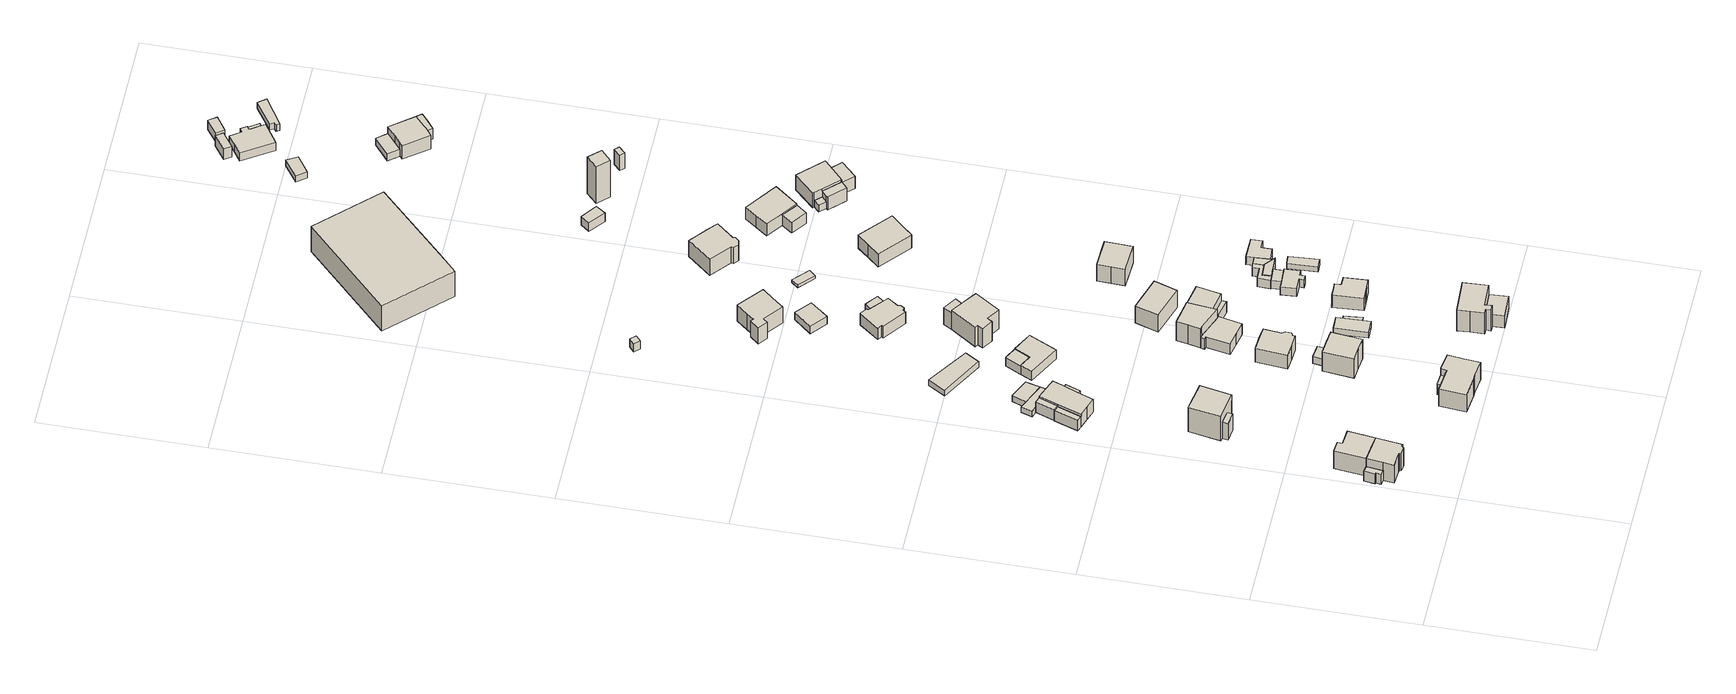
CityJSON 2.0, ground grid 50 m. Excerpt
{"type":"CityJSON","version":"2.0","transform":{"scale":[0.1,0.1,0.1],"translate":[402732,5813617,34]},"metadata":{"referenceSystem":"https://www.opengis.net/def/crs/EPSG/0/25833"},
"CityObjects":{
"building1":{"type":"Building","attributes":{"Gemeindeschluessel":"11000009","function":"31001_1010"},"address":[{"country":"Germany","locality":"Berlin","thoroughfareNumber":"11","thoroughfareName":"Mozartstraße"}],"children":["building1-1","building1-2"]},
"building1-1":{"type":"BuildingPart","attributes":{"BezugspunktDach":"2200","measuredHeight":8.71,"storeysAboveGround":2},"parents":["building1"],"geometry":[{"type":"MultiSurface","lod":"1","boundaries":[[[0,1,2,3,4,5,6,7,8,9,10]],[[11,12,13,14,15,16,17,18,19,20,21]],[[11,21,10,9]],[[22,23,24,9,8]],[[13,12,8,7]],[[14,13,7,6]],[[15,14,6,5]],[[16,15,5,4]],[[17,16,4,3]],[[18,17,3,2]],[[19,18,2,1]],[[20,19,1,0]],[[21,20,0,10]],[[12,11,24,23,22]]]}]},
"building1-2":{"type":"BuildingPart","attributes":{"BezugspunktDach":"2200","measuredHeight":4.08,"storeysAboveGround":2},"parents":["building1"],"geometry":[{"type":"MultiSurface","lod":"1","boundaries":[[[25,26,23,22,27,28]],[[29,12,11,30,31,32]],[[29,32,28,27]],[[12,29,27,22]],[[30,11,23,26]],[[31,30,26,25]],[[32,31,25,28]],[[12,33,22,23,11]]]}]},
"building2":{"type":"Building","attributes":{"Gemeindeschluessel":"11000009","BezugspunktDach":"2200","function":"31001_1010","measuredHeight":8.62,"storeysAboveGround":2},"address":[{"country":"Germany","locality":"Berlin","thoroughfareNumber":"13","thoroughfareName":"Mozartstraße"}],"geometry":[{"type":"Solid","lod":"1","boundaries":[[[[7,6,34,35,36,37,38,8]],[[39,40,41,42,43,44,45,46]],[[39,46,8,38]],[[40,39,38,37]],[[41,40,37,36]],[[42,41,36,35]],[[43,42,35,34]],[[44,43,34,6]],[[45,44,6,7]],[[46,45,7,8]]]]}]},
"building3":{"type":"Building","attributes":{"Gemeindeschluessel":"11000009","function":"31001_1010"},"address":[{"country":"Germany","locality":"Berlin","thoroughfareNumber":"17","thoroughfareName":"Mozartstraße"}],"children":["building3-1","building3-2"]},
"building3-1":{"type":"BuildingPart","attributes":{"BezugspunktDach":"2200","measuredHeight":12.06,"storeysAboveGround":2},"parents":["building3"],"geometry":[{"type":"MultiSurface","lod":"1","boundaries":[[[47,48,49,50]],[[51,52,53,54]],[[51,54,50,49]],[[52,51,49,48]],[[53,52,48,47]],[[54,55,56,57,58,53,47,50]],[[58,57,56,55]]]}]},
"building3-2":{"type":"BuildingPart","attributes":{"BezugspunktDach":"2200","measuredHeight":6.72,"storeysAboveGround":2},"parents":["building3"],"geometry":[{"type":"Solid","lod":"1","boundaries":[[[[59,57,56,60]],[[55,58,61,62]],[[55,62,60,56]],[[61,58,57,59]],[[62,61,59,60]],[[58,55,56,57]]]]}]},
"building4":{"type":"Building","attributes":{"Gemeindeschluessel":"11000009","BezugspunktDach":"2200","function":"31001_1010","measuredHeight":8.97,"storeysAboveGround":2},"address":[{"country":"Germany","locality":"Berlin","thoroughfareNumber":"2","thoroughfareName":"Bachstraße"}],"geometry":[{"type":"Solid","lod":"1","boundaries":[[[[63,64,65,66,67,68,69,70,71,72,73]],[[74,75,76,77,78,79,80,81,82,83,84]],[[74,84,73,72]],[[75,74,72,71]],[[76,75,71,70]],[[77,76,70,69]],[[78,77,69,68]],[[79,78,68,67]],[[80,79,67,66]],[[81,80,66,65]],[[82,81,65,64]],[[83,82,64,63]],[[84,83,63,73]]]]}]},
"building5":{"type":"Building","attributes":{"Gemeindeschluessel":"11000009","BezugspunktDach":"2200","function":"51009_1610","measuredHeight":4.43,"storeysAboveGround":0},"address":[{"country":"Germany","locality":"Berlin"}],"geometry":[{"type":"Solid","lod":"1","boundaries":[[[[85,86,87,88]],[[89,78,77,75]],[[89,75,88,87]],[[78,89,87,86]],[[77,78,86,85]],[[75,77,85,88]]]]}]},
"building6":{"type":"Building","attributes":{"Gemeindeschluessel":"11000009","BezugspunktDach":"2200","function":"51009_1610","measuredHeight":4.33,"storeysAboveGround":0},"address":[{"country":"Germany","locality":"Berlin"}],"geometry":[{"type":"Solid","lod":"1","boundaries":[[[[90,91,92,93]],[[94,95,96,97]],[[94,97,93,92]],[[95,94,92,91]],[[96,95,91,90]],[[97,96,90,93]]]]}]},
"building7":{"type":"Building","attributes":{"Gemeindeschluessel":"11000009","function":"31001_1010"},"address":[{"country":"Germany","locality":"Berlin","thoroughfareNumber":"21","thoroughfareName":"Mozartstraße"}],"children":["building7-1","building7-2"]},
"building7-1":{"type":"BuildingPart","attributes":{"BezugspunktDach":"2200","measuredHeight":5.71,"storeysAboveGround":1},"parents":["building7"],"geometry":[{"type":"MultiSurface","lod":"1","boundaries":[[[98,99,100,101,102,103,104,105,106]],[[107,108,109,110,111,112,113,114,115]],[[116,117,106,105]],[[108,107,105,104]],[[109,108,104,103]],[[110,109,103,102]],[[111,110,102,101]],[[112,111,101,100]],[[113,112,100,99]],[[114,113,99,98]],[[115,114,98,106]],[[107,115,117,116]]]}]},
"building7-2":{"type":"BuildingPart","attributes":{"BezugspunktDach":"2200","measuredHeight":4.24,"storeysAboveGround":1},"parents":["building7"],"geometry":[{"type":"Solid","lod":"1","boundaries":[[[[117,116,118,119]],[[120,107,115,121]],[[120,121,119,118]],[[107,120,118,116]],[[121,115,117,119]],[[115,107,116,117]]]]}]},
"building8":{"type":"Building","attributes":{"Gemeindeschluessel":"11000009","BezugspunktDach":"2200","function":"31001_2000","measuredHeight":2.28,"storeysAboveGround":1},"address":[{"country":"Germany","locality":"Berlin","thoroughfareNumber":"21 (1)","thoroughfareName":"Mozartstraße"}],"geometry":[{"type":"Solid","lod":"1","boundaries":[[[[122,123,124,125,126,127,128]],[[129,130,131,132,95,94,133]],[[129,133,128,127]],[[130,129,127,126]],[[131,130,126,125]],[[132,131,125,124]],[[95,132,124,123]],[[94,95,123,122]],[[133,94,122,128]]]]}]},
"building9":{"type":"Building","attributes":{"Gemeindeschluessel":"11000009","BezugspunktDach":"2200","function":"51009_1610","measuredHeight":4.03,"storeysAboveGround":0},"address":[{"country":"Germany","locality":"Berlin"}],"geometry":[{"type":"Solid","lod":"1","boundaries":[[[[134,135,136,137,138]],[[111,139,140,141,112]],[[111,112,138,137]],[[139,111,137,136]],[[140,139,136,135]],[[141,140,135,134]],[[112,141,134,138]]]]}]},
"building10":{"type":"Building","attributes":{"Gemeindeschluessel":"11000009","BezugspunktDach":"2200","function":"31001_2000","measuredHeight":2.57,"storeysAboveGround":1},"address":[{"country":"Germany","locality":"Berlin","thoroughfareNumber":"23 (1)","thoroughfareName":"Mozartstraße"}],"geometry":[{"type":"Solid","lod":"1","boundaries":[[[[125,142,143,126]],[[144,145,146,147]],[[144,147,126,143]],[[145,144,143,142]],[[146,145,142,125]],[[147,146,125,126]]]]}]},
"building11":{"type":"Building","attributes":{"Gemeindeschluessel":"11000009","BezugspunktDach":"2200","function":"31001_1010","measuredHeight":9.52,"storeysAboveGround":2},"address":[{"country":"Germany","locality":"Berlin","thoroughfareNumber":"1","thoroughfareName":"Bachstraße"}],"geometry":[{"type":"Solid","lod":"1","boundaries":[[[[148,149,150,151,152,153,154,155]],[[156,157,158,159,160,161,162,163]],[[156,163,155,154]],[[157,156,154,153]],[[158,157,153,152]],[[159,158,152,151]],[[160,159,151,150]],[[161,160,150,149]],[[162,161,149,148]],[[163,162,148,155]]]]}]},
"building12":{"type":"Building","attributes":{"Gemeindeschluessel":"11000009","BezugspunktDach":"2200","function":"51009_1610","measuredHeight":2.83,"storeysAboveGround":0},"address":[{"country":"Germany","locality":"Berlin"}],"geometry":[{"type":"Solid","lod":"1","boundaries":[[[[164,165,166,167]],[[168,169,159,170]],[[168,170,167,166]],[[169,168,166,165]],[[159,169,165,164]],[[170,159,164,167]]]]}]},
"building13":{"type":"Building","attributes":{"Gemeindeschluessel":"11000009","BezugspunktDach":"2200","function":"31001_1010","measuredHeight":8.1,"storeysAboveGround":1},"address":[{"country":"Germany","locality":"Berlin","thoroughfareNumber":"18","thoroughfareName":"Mozartstraße"}],"geometry":[{"type":"Solid","lod":"1","boundaries":[[[[171,172,173,174,175,176,177,178,179,180]],[[181,182,183,184,185,186,187,188,189,190]],[[181,190,180,179]],[[182,181,179,178]],[[183,182,178,177]],[[184,183,177,176]],[[185,184,176,175]],[[186,185,175,174]],[[187,186,174,173]],[[188,187,173,172]],[[189,188,172,171]],[[190,189,171,180]]]]}]},
"building14":{"type":"Building","attributes":{"Gemeindeschluessel":"11000009","BezugspunktDach":"2200","function":"31001_2000","measuredHeight":2.31,"storeysAboveGround":1},"address":[{"country":"Germany","locality":"Berlin","thoroughfareNumber":"25 (1)","thoroughfareName":"Mozartstraße"}],"geometry":[{"type":"Solid","lod":"1","boundaries":[[[[191,192,193,194]],[[195,196,197,198]],[[195,198,194,193]],[[196,195,193,192]],[[197,196,192,191]],[[198,197,191,194]]]]}]},
"building15":{"type":"Building","attributes":{"Gemeindeschluessel":"11000009","BezugspunktDach":"2200","function":"51009_1610","measuredHeight":3.62,"storeysAboveGround":0},"address":[{"country":"Germany","locality":"Berlin"}],"geometry":[{"type":"Solid","lod":"1","boundaries":[[[[199,200,201,202]],[[203,204,205,206]],[[203,206,202,201]],[[204,203,201,200]],[[205,204,200,199]],[[206,205,199,202]]]]}]},
"building16":{"type":"Building","attributes":{"Gemeindeschluessel":"11000009","BezugspunktDach":"2200","function":"31001_1010","measuredHeight":3.69,"storeysAboveGround":1},"address":[{"country":"Germany","locality":"Berlin","thoroughfareNumber":"23","thoroughfareName":"Mozartstraße"}],"geometry":[{"type":"Solid","lod":"1","boundaries":[[[[207,208,209,210,211,212]],[[213,214,215,216,217,218]],[[213,218,212,211]],[[214,213,211,210]],[[215,214,210,209]],[[216,215,209,208]],[[217,216,208,207]],[[218,217,207,212]]]]}]},
"building17":{"type":"Building","attributes":{"Gemeindeschluessel":"11000009","BezugspunktDach":"2200","function":"31001_2000","measuredHeight":2.44,"storeysAboveGround":1},"address":[{"country":"Germany","locality":"Berlin","thoroughfareNumber":"1 (2)","thoroughfareName":"Bachstraße"}],"geometry":[{"type":"Solid","lod":"1","boundaries":[[[[219,220,221,222]],[[223,224,225,226]],[[223,226,222,221]],[[224,223,221,220]],[[225,224,220,219]],[[226,225,219,222]]]]}]},
"building18":{"type":"Building","attributes":{"Gemeindeschluessel":"11000009","function":"31001_1010"},"address":[{"country":"Germany","locality":"Berlin","thoroughfareNumber":"4","thoroughfareName":"Bachstraße"}],"children":["building18-1","building18-2"]},
"building18-1":{"type":"BuildingPart","attributes":{"BezugspunktDach":"2200","measuredHeight":10.43,"storeysAboveGround":2},"parents":["building18"],"geometry":[{"type":"MultiSurface","lod":"1","boundaries":[[[227,228,229,230,231,232,233,234,235,236,237,238]],[[239,240,241,242,243,244,245,246,247,248,249,250]],[[239,250,238,237]],[[240,239,237,236]],[[241,240,236,235]],[[251,252,235,234]],[[253,251,242,234,233]],[[244,243,233,232]],[[254,255,232,231]],[[246,245,231,230]],[[247,246,230,229]],[[248,247,229,228]],[[249,248,228,227]],[[250,249,227,238]],[[242,241,252,251]],[[243,242,251,253]],[[245,244,255,254]]]}]},
"building18-2":{"type":"BuildingPart","attributes":{"BezugspunktDach":"2200","measuredHeight":4.88,"storeysAboveGround":2},"parents":["building18"],"geometry":[{"type":"MultiSurface","lod":"1","boundaries":[[[253,255,254,256,257,252,251]],[[258,259,260,261,262,263,264]],[[258,264,251,242,241,252]],[[259,258,252,257]],[[260,259,257,256]],[[261,260,256,254]],[[262,261,254,245,244]],[[263,262,255,253]],[[264,263,253,243,242,251]],[[252,241,242,251]],[[244,245,254,255]],[[251,242,243,253]]]}]},
"building19":{"type":"Building","attributes":{"Gemeindeschluessel":"11000009","BezugspunktDach":"2200","function":"31001_2000","measuredHeight":0.154,"storeysAboveGround":1},"address":[{"country":"Germany","locality":"Berlin","thoroughfareNumber":"3 (3)","thoroughfareName":"Bachstraße"}],"geometry":[{"type":"Solid","lod":"1","boundaries":[[[[265,266,267,268]],[[269,270,271,272]],[[269,272,268,267]],[[270,269,267,266]],[[271,270,266,265]],[[272,271,265,268]]]]}]},
"building20":{"type":"Building","attributes":{"Gemeindeschluessel":"11000009","function":"31001_1010"},"address":[{"country":"Germany","locality":"Berlin","thoroughfareNumber":"20","thoroughfareName":"Mozartstraße"}],"children":["building20-1","building20-2","building20-3"]},
"building20-1":{"type":"BuildingPart","attributes":{"BezugspunktDach":"2200","measuredHeight":8.71,"storeysAboveGround":1},"parents":["building20"],"geometry":[{"type":"MultiSurface","lod":"1","boundaries":[[[273,274,275,276,277,278,279]],[[280,281,282,283,284,285,286]],[[280,286,279,278]],[[281,280,278,277]],[[282,281,277,276]],[[283,287,288,289,276,275]],[[284,283,275,274]],[[285,290,291,292,274,273]],[[286,293,290,273,279]],[[294,288,287,283]],[[294,282,289,288]],[[295,291,290,285]],[[296,295,284,292,291]],[[285,290,293,286]]]}]},
"building20-2":{"type":"BuildingPart","attributes":{"BezugspunktDach":"2200","measuredHeight":5.92,"storeysAboveGround":1},"parents":["building20"],"geometry":[{"type":"Solid","lod":"1","boundaries":[[[[297,298,299,292,291,290,293,300,301,302]],[[303,304,286,285,295,284,305,306,307,308]],[[303,308,302,301]],[[304,303,301,300]],[[286,304,300,293]],[[305,284,292,299]],[[306,305,299,298]],[[307,306,298,297]],[[308,307,297,302]],[[285,286,293,290]],[[295,285,290,291]],[[284,295,291,292]]]]}]},
"building20-3":{"type":"BuildingPart","attributes":{"BezugspunktDach":"2200","measuredHeight":10.46,"storeysAboveGround":1},"parents":["building20"],"geometry":[{"type":"Solid","lod":"1","boundaries":[[[[309,310,311,289,288,287]],[[294,282,312,313,314,283]],[[312,282,289,311]],[[313,312,311,310]],[[314,313,310,309]],[[283,314,309,287]],[[294,283,287,288]],[[282,294,288,289]]]]}]},
"building21":{"type":"Building","attributes":{"Gemeindeschluessel":"11000009","BezugspunktDach":"2200","function":"51009_1610","measuredHeight":4.43,"storeysAboveGround":0},"address":[{"country":"Germany","locality":"Berlin"}],"geometry":[{"type":"Solid","lod":"1","boundaries":[[[[315,316,317,318,319]],[[320,321,322,323,324]],[[320,324,319,318]],[[321,320,318,317]],[[322,321,317,316]],[[323,322,316,315]],[[324,323,315,319]]]]}]},
"building22":{"type":"Building","attributes":{"Gemeindeschluessel":"11000009","BezugspunktDach":"2200","function":"31001_1010","measuredHeight":9.64,"storeysAboveGround":2},"address":[{"country":"Germany","locality":"Berlin","thoroughfareNumber":"25","thoroughfareName":"Mozartstraße"}],"geometry":[{"type":"Solid","lod":"1","boundaries":[[[[325,326,327,328,329,330,331,332,333]],[[334,335,336,337,338,339,340,341,342]],[[334,342,333,332]],[[335,334,332,331]],[[336,335,331,330]],[[337,336,330,329]],[[338,337,329,328]],[[339,338,328,327]],[[340,339,327,326]],[[341,340,326,325]],[[342,341,325,333]]]]}]},
"building23":{"type":"Building","attributes":{"Gemeindeschluessel":"11000009","BezugspunktDach":"2200","function":"31001_1010","measuredHeight":7.8,"storeysAboveGround":2},"address":[{"country":"Germany","locality":"Berlin","thoroughfareNumber":"22","thoroughfareName":"Mozartstraße"}],"geometry":[{"type":"Solid","lod":"1","boundaries":[[[[343,344,345,346]],[[347,348,349,350]],[[347,350,346,345]],[[348,347,345,344]],[[349,348,344,343]],[[350,349,343,346]]]]}]},
"building24":{"type":"Building","attributes":{"Gemeindeschluessel":"11000009","BezugspunktDach":"2200","function":"31001_1010","measuredHeight":5.45,"storeysAboveGround":1},"address":[{"country":"Germany","locality":"Berlin","thoroughfareNumber":"3","thoroughfareName":"Bachstraße"}],"geometry":[{"type":"Solid","lod":"1","boundaries":[[[[351,352,353,354,355,356,357,358,359]],[[360,361,362,363,364,365,366,367,368]],[[360,368,359,358]],[[361,360,358,357]],[[362,361,357,356]],[[363,362,356,355]],[[364,363,355,354]],[[365,364,354,353]],[[366,365,353,352]],[[367,366,352,351]],[[368,367,351,359]]]]}]},
"building25":{"type":"Building","attributes":{"Gemeindeschluessel":"11000009","BezugspunktDach":"2200","function":"51009_1610","measuredHeight":3.37,"storeysAboveGround":0},"address":[{"country":"Germany","locality":"Berlin"}],"geometry":[{"type":"Solid","lod":"1","boundaries":[[[[369,370,371,372]],[[373,374,375,376]],[[373,376,372,371]],[[374,373,371,370]],[[375,374,370,369]],[[376,375,369,372]]]]}]},
"building26":{"type":"Building","attributes":{"Gemeindeschluessel":"11000009","BezugspunktDach":"2200","function":"51009_1610","measuredHeight":6.79,"storeysAboveGround":0},"address":[{"country":"Germany","locality":"Berlin"}],"geometry":[{"type":"Solid","lod":"1","boundaries":[[[[377,378,379,380]],[[381,382,383,384]],[[381,384,380,379]],[[382,381,379,378]],[[383,382,378,377]],[[384,383,377,380]]]]}]},
"building27":{"type":"Building","attributes":{"Gemeindeschluessel":"11000009","function":"31001_1010"},"address":[{"country":"Germany","locality":"Berlin","thoroughfareNumber":"27","thoroughfareName":"Mozartstraße"}],"children":["building27-1","building27-2"]},
"building27-1":{"type":"BuildingPart","attributes":{"BezugspunktDach":"2200","measuredHeight":6.03,"storeysAboveGround":1},"parents":["building27"],"geometry":[{"type":"MultiSurface","lod":"1","boundaries":[[[385,386,387,388,389,390,391,392,393,394,395,396,397,398,399,400]],[[401,402,403,404,405,406,407,408,409,410,411,412,413,414,415,416]],[[401,416,400,399]],[[402,401,399,398]],[[403,402,398,397]],[[404,403,397,396]],[[405,404,396,395]],[[417,418,405,395,394]],[[407,406,394,393]],[[408,407,393,392]],[[409,408,392,391]],[[410,409,391,390]],[[411,410,390,389]],[[412,411,389,388]],[[413,412,388,387]],[[414,413,387,386]],[[415,414,386,385]],[[416,415,385,400]],[[406,405,418,417]]]}]},
"building27-2":{"type":"BuildingPart","attributes":{"BezugspunktDach":"2200","measuredHeight":3.88,"storeysAboveGround":1},"parents":["building27"],"geometry":[{"type":"Solid","lod":"1","boundaries":[[[[417,419,420,418]],[[421,422,406,405]],[[421,405,418,420]],[[422,421,420,419]],[[406,422,419,417]],[[405,406,417,418]]]]}]},
"building28":{"type":"Building","attributes":{"Gemeindeschluessel":"11000009","BezugspunktDach":"2200","function":"31001_1010","measuredHeight":3.34,"storeysAboveGround":1},"address":[{"country":"Germany","locality":"Berlin","thoroughfareNumber":"3 (1)","thoroughfareName":"Bachstraße"}],"geometry":[{"type":"Solid","lod":"1","boundaries":[[[[423,424,425,426,427,428,429,430,431,432]],[[433,434,435,436,437,438,439,440,441,442]],[[433,442,432,431]],[[434,433,431,430]],[[435,434,430,429]],[[436,435,429,428]],[[437,436,428,427]],[[438,437,427,426]],[[439,438,426,425]],[[440,439,425,424]],[[441,440,424,423]],[[442,441,423,432]]]]}]},
"building29":{"type":"Building","attributes":{"Gemeindeschluessel":"11000009","BezugspunktDach":"2200","function":"31001_2463","measuredHeight":2.95,"storeysAboveGround":1},"address":[{"country":"Germany","locality":"Berlin","thoroughfareNumber":"2A (1)","thoroughfareName":"Hämmerlingstraße"}],"geometry":[{"type":"Solid","lod":"1","boundaries":[[[[443,444,445,446]],[[447,448,449,450]],[[447,450,446,445]],[[448,447,445,444]],[[449,448,444,443]],[[450,449,443,446]]]]}]},
"building30":{"type":"Building","attributes":{"Gemeindeschluessel":"11000009","BezugspunktDach":"2200","function":"31001_1010","measuredHeight":9.52,"storeysAboveGround":1},"address":[{"country":"Germany","locality":"Berlin","thoroughfareNumber":"2A","thoroughfareName":"Hämmerlingstraße"}],"geometry":[{"type":"Solid","lod":"1","boundaries":[[[[451,452,453,454,455,456,457,458,459,460,461,462]],[[463,464,465,466,467,468,469,470,471,472,473,474]],[[463,474,462,461]],[[464,463,461,460]],[[465,464,460,459]],[[466,465,459,458]],[[467,466,458,457]],[[468,467,457,456]],[[469,468,456,455]],[[470,469,455,454]],[[471,470,454,453]],[[472,471,453,452]],[[473,472,452,451]],[[474,473,451,462]]]]}]},
"building31":{"type":"Building","attributes":{"Gemeindeschluessel":"11000009","BezugspunktDach":"2200","function":"31001_2000","measuredHeight":3.39,"storeysAboveGround":1},"address":[{"country":"Germany","locality":"Berlin","thoroughfareNumber":"3 (2)","thoroughfareName":"Bachstraße"}],"geometry":[{"type":"Solid","lod":"1","boundaries":[[[[431,430,475,476,477]],[[478,479,480,481,482]],[[478,482,477,476]],[[479,478,476,475]],[[480,479,475,430]],[[481,480,430,431]],[[482,481,431,477]]]]}]},
"building32":{"type":"Building","attributes":{"Gemeindeschluessel":"11000009","BezugspunktDach":"2200","function":"51009_1610","measuredHeight":3.54,"storeysAboveGround":0},"address":[{"country":"Germany","locality":"Berlin"}],"geometry":[{"type":"Solid","lod":"1","boundaries":[[[[476,483,484,485,486,487,488,477]],[[489,490,491,492,493,494,495,496]],[[489,496,477,488]],[[490,489,488,487]],[[491,490,487,486]],[[492,491,486,485]],[[493,492,485,484]],[[494,493,484,483]],[[495,494,483,476]],[[496,495,476,477]]]]}]},
"building33":{"type":"Building","attributes":{"Gemeindeschluessel":"11000009","function":"31001_2000"},"address":[{"country":"Germany","locality":"Berlin","thoroughfareNumber":"20 (1)","thoroughfareName":"Mozartstraße"}],"children":["building33-1","building33-2"]},
"building33-1":{"type":"BuildingPart","attributes":{"BezugspunktDach":"2200","measuredHeight":3.83,"storeysAboveGround":1},"parents":["building33"],"geometry":[{"type":"MultiSurface","lod":"1","boundaries":[[[497,498,499,500]],[[493,501,495,494]],[[493,494,500,499]],[[502,503,499,498]],[[495,501,498,497]],[[494,495,497,500]],[[501,493,503,502]]]}]},
"building33-2":{"type":"BuildingPart","attributes":{"BezugspunktDach":"2200","measuredHeight":3.09,"storeysAboveGround":1},"parents":["building33"],"geometry":[{"type":"Solid","lod":"1","boundaries":[[[[503,502,504,505]],[[506,501,493,492]],[[506,492,505,504]],[[501,506,504,502]],[[492,493,503,505]],[[502,503,493,501]]]]}]},
"building34":{"type":"Building","attributes":{"Gemeindeschluessel":"11000009","BezugspunktDach":"2200","function":"31001_2000","measuredHeight":2.08,"storeysAboveGround":1},"address":[{"country":"Germany","locality":"Berlin","thoroughfareNumber":"5 (2)","thoroughfareName":"Bachstraße"}],"geometry":[{"type":"Solid","lod":"1","boundaries":[[[[507,508,509,510]],[[511,512,513,514]],[[511,514,510,509]],[[512,511,509,508]],[[513,512,508,507]],[[514,513,507,510]]]]}]},
"building35":{"type":"Building","attributes":{"Gemeindeschluessel":"11000009","BezugspunktDach":"2200","function":"31001_1010","measuredHeight":9.3,"storeysAboveGround":1},"address":[{"country":"Germany","locality":"Berlin","thoroughfareNumber":"2","thoroughfareName":"Rombiner Weg"}],"geometry":[{"type":"Solid","lod":"1","boundaries":[[[[515,516,517,518,519,520]],[[521,522,523,524,525,526]],[[521,526,520,519]],[[522,521,519,518]],[[523,522,518,517]],[[524,523,517,516]],[[525,524,516,515]],[[526,525,515,520]]]]}]},
"building36":{"type":"Building","attributes":{"Gemeindeschluessel":"11000009","BezugspunktDach":"2200","function":"31001_1010","measuredHeight":3.43,"storeysAboveGround":1},"address":[{"country":"Germany","locality":"Berlin","thoroughfareNumber":"5 (1)","thoroughfareName":"Bachstraße"}],"geometry":[{"type":"Solid","lod":"1","boundaries":[[[[527,528,529,530,531,532,533]],[[534,535,536,537,538,539,540]],[[534,540,533,532]],[[535,534,532,531]],[[536,535,531,530]],[[537,536,530,529]],[[538,537,529,528]],[[539,538,528,527]],[[540,539,527,533]]]]}]},
"building37":{"type":"Building","attributes":{"Gemeindeschluessel":"11000009","BezugspunktDach":"2200","function":"31001_9998","measuredHeight":1.14,"storeysAboveGround":1},"address":[{"country":"Germany","locality":"Berlin","thoroughfareNumber":"29 (1)","thoroughfareName":"Mozartstraße"}],"geometry":[{"type":"Solid","lod":"1","boundaries":[[[[541,542,543,544]],[[545,546,547,548]],[[545,548,544,543]],[[546,545,543,542]],[[547,546,542,541]],[[548,547,541,544]]]]}]},
"building38":{"type":"Building","attributes":{"Gemeindeschluessel":"11000009","BezugspunktDach":"2200","function":"31001_1010","measuredHeight":5.94,"storeysAboveGround":1},"address":[{"country":"Germany","locality":"Berlin","thoroughfareNumber":"29","thoroughfareName":"Mozartstraße"}],"geometry":[{"type":"Solid","lod":"1","boundaries":[[[[549,550,551,552,553,554]],[[555,556,557,558,559,560]],[[555,560,554,553]],[[556,555,553,552]],[[557,556,552,551]],[[558,557,551,550]],[[559,558,550,549]],[[560,559,549,554]]]]}]},
"building39":{"type":"Building","attributes":{"Gemeindeschluessel":"11000009","BezugspunktDach":"2200","function":"31001_1010","measuredHeight":6.48,"storeysAboveGround":1},"address":[{"country":"Germany","locality":"Berlin","thoroughfareNumber":"2","thoroughfareName":"Hämmerlingstraße"}],"geometry":[{"type":"Solid","lod":"1","boundaries":[[[[561,562,563,564,565,566,567,568,569,570,571]],[[572,573,574,575,576,577,578,579,580,581,582]],[[572,582,571,570]],[[573,572,570,569]],[[574,573,569,568]],[[575,574,568,567]],[[576,575,567,566]],[[577,576,566,565]],[[578,577,565,564]],[[579,578,564,563]],[[580,579,563,562]],[[581,580,562,561]],[[582,581,561,571]]]]}]},
"building40":{"type":"Building","attributes":{"Gemeindeschluessel":"11000009","BezugspunktDach":"2200","function":"31001_2000","measuredHeight":10.36,"storeysAboveGround":2},"address":[{"country":"Germany","locality":"Berlin","thoroughfareNumber":"325 (57)","thoroughfareName":"Köpenicker Straße"}],"geometry":[{"type":"Solid","lod":"1","boundaries":[[[[583,584,585,586,587]],[[588,589,590,591,592]],[[588,592,587,586]],[[589,588,586,585]],[[590,589,585,584]],[[591,590,584,583]],[[592,591,583,587]]]]}]},
"building41":{"type":"Building","attributes":{"Gemeindeschluessel":"11000009","BezugspunktDach":"2200","function":"51009_1610","measuredHeight":3.3,"storeysAboveGround":0},"address":[{"country":"Germany","locality":"Berlin"}],"geometry":[{"type":"Solid","lod":"1","boundaries":[[[[593,594,595,596]],[[597,598,599,600]],[[597,600,596,595]],[[598,597,595,594]],[[599,598,594,593]],[[600,599,593,596]]]]}]},
"building42":{"type":"Building","attributes":{"Gemeindeschluessel":"11000009","function":"31001_1010"},"address":[{"country":"Germany","locality":"Berlin","thoroughfareNumber":"4","thoroughfareName":"Hämmerlingstraße"}],"children":["building42-1","building42-2"]},
"building42-1":{"type":"BuildingPart","attributes":{"BezugspunktDach":"2200","measuredHeight":5.24,"storeysAboveGround":1},"parents":["building42"],"geometry":[{"type":"MultiSurface","lod":"1","boundaries":[[[601,602,603,604,605,606]],[[607,608,609,610,611,612]],[[607,612,606,605]],[[608,607,605,604]],[[609,608,604,603]],[[610,609,603,602]],[[613,614,610,602,601]],[[612,611,601,606]],[[615,611,610,614,613]]]}]},
"building42-2":{"type":"BuildingPart","attributes":{"BezugspunktDach":"2200","measuredHeight":4.44,"storeysAboveGround":1},"parents":["building42"],"geometry":[{"type":"Solid","lod":"1","boundaries":[[[[616,614,613,617]],[[611,610,618,619]],[[611,619,617,613]],[[618,610,614,616]],[[619,618,616,617]],[[613,614,610,611]]]]}]},
"building43":{"type":"Building","attributes":{"Gemeindeschluessel":"11000009","BezugspunktDach":"2200","function":"31001_2000","measuredHeight":2.6,"storeysAboveGround":1},"address":[{"country":"Germany","locality":"Berlin","thoroughfareNumber":"6 (1)","thoroughfareName":"Hämmerlingstraße"}],"geometry":[{"type":"Solid","lod":"1","boundaries":[[[[620,621,622,623]],[[624,625,626,627]],[[624,627,623,622]],[[625,624,622,621]],[[626,625,621,620]],[[627,626,620,623]]]]}]},
"building44":{"type":"Building","attributes":{"Gemeindeschluessel":"11000009","BezugspunktDach":"2200","function":"31001_2512","measuredHeight":3.49,"storeysAboveGround":1},"address":[{"country":"Germany","locality":"Berlin","thoroughfareNumber":"1A (2)","thoroughfareName":"Verlängerte Hämmerlingstraße"}],"geometry":[{"type":"Solid","lod":"1","boundaries":[[[[628,629,630,631]],[[632,633,634,635]],[[632,635,631,630]],[[633,632,630,629]],[[634,633,629,628]],[[635,634,628,631]]]]}]},
"building45":{"type":"Building","attributes":{"Gemeindeschluessel":"11000009","function":"31001_1010"},"address":[{"country":"Germany","locality":"Berlin","thoroughfareNumber":"6","thoroughfareName":"Hämmerlingstraße"}],"children":["building45-1","building45-2","building45-3"]},
"building45-1":{"type":"BuildingPart","attributes":{"BezugspunktDach":"2200","measuredHeight":7,"storeysAboveGround":1},"parents":["building45"],"geometry":[{"type":"MultiSurface","lod":"1","boundaries":[[[636,637,638,639,640,641,642,643]],[[644,645,646,647,648,649,650,651]],[[644,651,643,642]],[[645,644,642,641]],[[646,645,641,640]],[[652,653,654,640,639]],[[648,647,639,638]],[[655,656,648,638,637]],[[650,649,637,636]],[[651,650,636,643]],[[647,657,658,653,652]],[[658,646,654,653]],[[649,648,656,655]]]}]},
"building45-2":{"type":"BuildingPart","attributes":{"BezugspunktDach":"2200","measuredHeight":6.57,"storeysAboveGround":1},"parents":["building45"],"geometry":[{"type":"Solid","lod":"1","boundaries":[[[[659,660,661,654,653,652]],[[658,646,662,663,664,647]],[[662,646,654,661]],[[663,662,661,660]],[[664,663,660,659]],[[647,664,659,652]],[[658,647,652,653]],[[654,646,658,653]]]]}]},
"building45-3":{"type":"BuildingPart","attributes":{"BezugspunktDach":"2200","measuredHeight":5.25,"storeysAboveGround":1},"parents":["building45"],"geometry":[{"type":"MultiSurface","lod":"1","boundaries":[[[665,666,655,667,668]],[[669,649,647,670,671]],[[669,671,668,667]],[[649,669,667,655]],[[670,647,666,665]],[[671,670,665,668]],[[648,656,666,647]],[[655,656,648,649]]]}]},
"building46":{"type":"Building","attributes":{"Gemeindeschluessel":"11000009","BezugspunktDach":"2200","function":"31001_2520","measuredHeight":14.99,"storeysAboveGround":1},"address":[{"country":"Germany","locality":"Berlin","thoroughfareNumber":"1A (1)","thoroughfareName":"Verlängerte Hämmerlingstraße"}],"geometry":[{"type":"Solid","lod":"1","boundaries":[[[[672,673,674,675]],[[676,677,678,679]],[[676,679,675,674]],[[677,676,674,673]],[[678,677,673,672]],[[679,678,672,675]]]]}]},
"building47":{"type":"Building","attributes":{"Gemeindeschluessel":"11000009","BezugspunktDach":"2200","function":"51009_1610","measuredHeight":6.23,"storeysAboveGround":0},"address":[{"country":"Germany","locality":"Berlin"}],"geometry":[{"type":"Solid","lod":"1","boundaries":[[[[680,681,682,683]],[[684,685,686,687]],[[684,687,683,682]],[[685,684,682,681]],[[686,685,681,680]],[[687,686,680,683]]]]}]},
"building48":{"type":"Building","attributes":{"Gemeindeschluessel":"11000009","BezugspunktDach":"2200","function":"31001_2000","measuredHeight":2.47,"storeysAboveGround":1},"address":[{"country":"Germany","locality":"Berlin","thoroughfareNumber":"9 (4)","thoroughfareName":"Verlängerte Hämmerlingstraße"}],"geometry":[{"type":"Solid","lod":"1","boundaries":[[[[688,689,690,691]],[[692,693,694,695]],[[692,695,691,690]],[[693,692,690,689]],[[694,693,689,688]],[[695,694,688,691]]]]}]},
"building49":{"type":"Building","attributes":{"Gemeindeschluessel":"11000009","BezugspunktDach":"2200","function":"31001_2000","measuredHeight":2.78,"storeysAboveGround":1},"address":[{"country":"Germany","locality":"Berlin","thoroughfareNumber":"11 (1)","thoroughfareName":"Verlängerte Hämmerlingstraße"}],"geometry":[{"type":"Solid","lod":"1","boundaries":[[[[696,697,698,699]],[[700,701,702,703]],[[700,703,699,698]],[[701,700,698,697]],[[702,701,697,696]],[[703,702,696,699]]]]}]},
"building50":{"type":"Building","attributes":{"Gemeindeschluessel":"11000009","function":"31001_1010"},"address":[{"country":"Germany","locality":"Berlin","thoroughfareNumber":"11","thoroughfareName":"Verlängerte Hämmerlingstraße"}],"children":["building50-1","building50-2"]},
"building50-1":{"type":"BuildingPart","attributes":{"BezugspunktDach":"2200","measuredHeight":7.23,"storeysAboveGround":2},"parents":["building50"],"geometry":[{"type":"MultiSurface","lod":"1","boundaries":[[[704,705,706,707,708,709,710,711]],[[712,713,714,715,716,717,718,719]],[[712,719,711,710]],[[713,712,710,709]],[[714,713,709,708]],[[715,714,708,707]],[[720,721,722,707,706]],[[717,723,720,716,706,705]],[[718,717,705,704]],[[719,718,704,711]],[[716,724,721,720]],[[724,715,725,722,721]],[[716,720,723,717]]]}]},
"building50-2":{"type":"BuildingPart","attributes":{"BezugspunktDach":"2200","measuredHeight":5.19,"storeysAboveGround":2},"parents":["building50"],"geometry":[{"type":"MultiSurface","lod":"1","boundaries":[[[726,727,728,729,722,721,723]],[[730,731,732,733,734,735,736]],[[730,736,723,717,716,724]],[[731,730,721,724,715]],[[732,731,722,729]],[[733,732,729,728]],[[734,733,728,727]],[[735,734,727,726]],[[736,735,726,723]],[[724,716,720,721]],[[720,716,717,723]],[[715,724,721,722,737]]]}]},
"building51":{"type":"Building","attributes":{"Gemeindeschluessel":"11000009","BezugspunktDach":"2200","function":"31001_2000","measuredHeight":4.63,"storeysAboveGround":1},"address":[{"country":"Germany","locality":"Berlin","thoroughfareNumber":"9 (1)","thoroughfareName":"Verlängerte Hämmerlingstraße"}],"geometry":[{"type":"Solid","lod":"1","boundaries":[[[[738,739,740,741,742]],[[743,744,745,746,747]],[[743,747,742,741]],[[744,743,741,740]],[[745,744,740,739]],[[746,745,739,738]],[[747,746,738,742]]]]}]},
"building52":{"type":"Building","attributes":{"Gemeindeschluessel":"11000009","BezugspunktDach":"2200","function":"31001_1010","measuredHeight":4.07,"storeysAboveGround":1},"address":[{"country":"Germany","locality":"Berlin","thoroughfareNumber":"9","thoroughfareName":"Verlängerte Hämmerlingstraße"}],"geometry":[{"type":"Solid","lod":"1","boundaries":[[[[748,749,750,751,752,753,754,755,756,757]],[[758,759,760,761,762,763,764,765,766,767]],[[758,767,757,756]],[[759,758,756,755]],[[760,759,755,754]],[[761,760,754,753]],[[762,761,753,752]],[[763,762,752,751]],[[764,763,751,750]],[[765,764,750,749]],[[766,765,749,748]],[[767,766,748,757]]]]}]},
"building53":{"type":"Building","attributes":{"Gemeindeschluessel":"11000009","BezugspunktDach":"2200","function":"51009_1610","measuredHeight":2.75,"storeysAboveGround":0},"address":[{"country":"Germany","locality":"Berlin"}],"geometry":[{"type":"Solid","lod":"1","boundaries":[[[[768,769,770,771]],[[772,773,774,775]],[[772,775,771,770]],[[773,772,770,769]],[[774,773,769,768]],[[775,774,768,771]]]]}]},
"building54":{"type":"Building","attributes":{"Gemeindeschluessel":"11000009","BezugspunktDach":"2200","function":"31001_2000","measuredHeight":4.83,"storeysAboveGround":1},"address":[{"country":"Germany","locality":"Berlin","thoroughfareNumber":"9 (2)","thoroughfareName":"Verlängerte Hämmerlingstraße"}],"geometry":[{"type":"Solid","lod":"1","boundaries":[[[[776,777,778,779]],[[780,781,782,783]],[[780,783,779,778]],[[781,780,778,777]],[[782,781,777,776]],[[783,782,776,779]]]]}]},
"building55":{"type":"Building","attributes":{"Gemeindeschluessel":"11000009","BezugspunktDach":"2200","function":"31001_2000","measuredHeight":2.48,"storeysAboveGround":1},"address":[{"country":"Germany","locality":"Berlin","thoroughfareNumber":"9 (3)","thoroughfareName":"Verlängerte Hämmerlingstraße"}],"geometry":[{"type":"Solid","lod":"1","boundaries":[[[[784,785,786,787,788,789]],[[790,791,792,793,794,795]],[[790,795,789,788]],[[791,790,788,787]],[[792,791,787,786]],[[793,792,786,785]],[[794,793,785,784]],[[795,794,784,789]]]]}]}
},
"vertices":[
[59,184,85],[65,183,85],[69,177,85],[88,175,85],[94,181,85],[101,180,85],[111,260,85],[69,265,85],[27,270,85],[21,220,85],[17,188,85],[21,220,12],[27,270,12],[69,265,12],[111,260,12],[101,180,12],[94,181,12],[88,175,12],[69,177,12],[65,183,12],[59,184,12],[17,188,12],[27,270,53],[21,220,53],[21,220,41],
[7,239,53],[5,223,53],[8,273,53],[4,239,53],[8,273,12],[5,223,12],[7,239,12],[4,239,12],[27,270,19],
[121,343,85],[79,347,85],[72,348,85],[73,363,85],[38,366,85],[38,366,13],[73,363,13],[72,348,13],[79,347,13],[121,343,13],[111,260,13],[69,265,13],[27,270,13],
[162,685,120],[180,780,120],[91,796,120],[74,698,120],[91,796,20],[180,780,20],[162,685,20],[74,698,20],[84,697,20],[84,697,87],[124,691,87],[124,691,20],
[122,673,87],[81,679,87],[122,673,20],[81,679,20],
[391,34,84],[404,33,84],[457,27,84],[462,76,84],[467,125,84],[412,133,84],[409,114,84],[399,115,84],[373,118,84],[333,122,84],[325,41,84],[333,122,14],[373,118,14],[399,115,14],[409,114,14],[412,133,14],[467,125,14],[462,76,14],[457,27,14],[404,33,14],[391,34,14],[325,41,14],
[409,114,58],[412,133,58],[376,136,58],[373,118,58],[376,136,14],
[74,1168,65],[95,1226,65],[78,1232,65],[57,1175,65],[78,1232,22],[95,1226,22],[74,1168,22],[57,1175,22],
[81,1085,71],[113,1073,71],[132,1124,71],[150,1169,71],[161,1200,71],[149,1205,71],[95,1226,71],[74,1168,71],[49,1096,71],[74,1168,21],[95,1226,21],[149,1205,21],[161,1200,21],[150,1169,21],[132,1124,21],[113,1073,21],[81,1085,21],[49,1096,21],[74,1168,63],[49,1096,63],
[57,1175,63],[32,1102,63],[57,1175,21],[32,1102,21],
[78,1232,44],[95,1226,44],[149,1205,44],[156,1235,44],[92,1263,44],[70,1273,44],[59,1239,44],[70,1273,22],[92,1263,22],[156,1235,22],[149,1205,22],[59,1239,22],
[149,1118,60],[165,1163,60],[157,1166,60],[150,1169,60],[132,1124,60],[157,1166,21],[165,1163,21],[149,1118,21],
[167,1279,44],[109,1306,44],[109,1306,19],[167,1279,19],[156,1235,19],[92,1263,19],
[427,373,98],[467,369,98],[476,463,98],[458,465,98],[454,465,98],[437,467,98],[397,471,98],[387,377,98],[397,471,19],[437,467,19],[454,465,19],[458,465,19],[476,463,19],[467,369,19],[427,373,19],[387,377,19],
[458,465,47],[462,498,47],[421,503,47],[416,469,47],[421,503,19],[462,498,19],[416,469,19],
[422,564,77],[461,561,77],[462,569,77],[471,575,77],[472,592,77],[465,601,77],[470,656,77],[431,660,77],[392,663,77],[383,568,77],[392,663,21],[431,660,21],[470,656,21],[465,601,21],[472,592,21],[471,575,21],[462,569,21],[461,561,21],[422,564,21],[383,568,21],
[224,1426,38],[250,1469,38],[127,1551,38],[96,1498,38],[127,1551,15],[250,1469,15],[224,1426,15],[96,1498,15],
[253,1285,54],[277,1332,54],[241,1351,54],[217,1304,54],[241,1351,18],[277,1332,18],[253,1285,18],[217,1304,18],
[295,1217,56],[336,1302,56],[277,1332,56],[253,1285,56],[217,1304,56],[199,1268,56],[217,1304,19],[253,1285,19],[277,1332,19],[336,1302,19],[295,1217,19],[199,1268,19],
[547,367,44],[590,369,44],[585,470,44],[543,468,44],[585,470,20],[590,369,20],[547,367,20],[543,468,20],
[632,92,98],[634,50,98],[649,51,98],[649,34,98],[667,35,98],[666,52,98],[665,52,98],[665,56,98],[742,60,98],[740,98,98],[738,136,98],[630,130,98],[738,136,13],[740,98,13],[742,60,13],[665,56,13],[665,52,13],[666,52,13],[667,35,13],[649,34,13],[649,51,13],[634,50,13],[632,92,13],[630,130,13],[665,56,61],[742,60,61],[665,52,61],[667,35,61],[666,52,61],
[669,0,61],[745,4,61],[742,60,12],[745,4,12],[669,0,12],[667,35,12],[666,52,12],[665,52,12],[665,56,12],
[596,396,23],[619,398,23],[614,454,23],[593,452,23],[614,454,22],[619,398,22],[596,396,22],[593,452,22],
[425,824,97],[500,794,97],[502,807,97],[510,884,97],[432,898,97],[425,862,97],[417,825,97],[425,862,19],[432,898,19],[510,884,19],[502,807,19],[500,794,19],[425,824,19],[417,825,19],[502,807,93],[506,845,93],[510,884,93],[425,824,62],[466,808,62],[500,794,62],[417,825,62],[506,845,19],[466,808,19],[466,808,27],
[450,729,62],[492,721,62],[507,792,62],[414,813,62],[422,811,62],[408,738,62],[422,811,19],[414,813,19],[507,792,19],[492,721,19],[450,729,19],[408,738,19],
[565,795,93],[573,832,93],[580,870,93],[580,870,19],[573,832,19],[565,795,19],
[507,792,67],[563,780,67],[565,795,67],[502,807,67],[500,794,67],[502,807,22],[565,795,22],[563,780,22],[507,792,22],[500,794,22],
[332,1409,94],[342,1425,94],[381,1400,94],[430,1475,94],[391,1503,94],[353,1530,94],[300,1451,94],[309,1446,94],[299,1429,94],[309,1446,15],[300,1451,15],[353,1530,15],[391,1503,15],[430,1475,15],[381,1400,15],[342,1425,15],[332,1409,15],[299,1429,15],
[563,922,83],[586,993,83],[482,1026,83],[459,956,83],[482,1026,13],[586,993,13],[563,922,13],[459,956,13],
[648,400,72],[675,401,72],[692,402,72],[719,403,72],[715,474,72],[687,474,72],[686,494,72],[670,493,72],[642,492,72],[670,493,21],[686,494,21],[687,474,21],[715,474,21],[719,403,21],[692,402,21],[675,401,21],[648,400,21],[642,492,21],
[97,2375,58],[114,2390,58],[99,2406,58],[82,2391,58],[99,2406,24],[114,2390,24],[97,2375,24],[82,2391,24],
[391,1503,82],[410,1530,82],[369,1556,82],[353,1530,82],[369,1556,14],[410,1530,14],[391,1503,14],[353,1530,14],
[285,1718,62],[282,1713,62],[350,1662,62],[352,1665,62],[355,1670,62],[364,1669,62],[372,1680,62],[370,1689,62],[393,1720,62],[383,1729,62],[346,1760,62],[337,1768,62],[341,1772,62],[320,1787,62],[318,1784,62],[273,1727,62],[318,1784,15],[320,1787,15],[341,1772,15],[337,1768,15],[346,1760,15],[383,1729,15],[393,1720,15],[370,1689,15],[372,1680,15],[364,1669,15],[355,1670,15],[352,1665,15],[350,1662,15],[282,1713,15],[285,1718,15],[273,1727,15],[383,1729,54],[346,1760,54],
[402,1753,54],[365,1781,54],[365,1781,15],[402,1753,15],
[662,597,57],[699,598,57],[699,583,57],[714,584,57],[714,599,57],[731,600,57],[728,647,57],[723,647,57],[680,645,57],[659,644,57],[680,645,24],[723,647,24],[728,647,24],[731,600,24],[714,599,24],[714,584,24],[699,583,24],[699,598,24],[662,597,24],[659,644,24],
[306,1879,44],[350,1933,44],[304,1972,44],[259,1918,44],[304,1972,14],[350,1933,14],[306,1879,14],[259,1918,14],
[217,2033,81],[228,2047,81],[283,2002,81],[311,2036,81],[339,2070,81],[266,2130,81],[238,2095,81],[222,2075,81],[221,2074,81],[216,2079,81],[213,2081,81],[191,2054,81],[213,2081,15],[216,2079,15],[221,2074,15],[222,2075,15],[238,2095,15],[266,2130,15],[339,2070,15],[311,2036,15],[283,2002,15],[228,2047,15],[217,2033,15],[191,2054,15],
[722,678,57],[694,676,57],[678,675,57],[694,676,23],[722,678,23],[723,647,23],[680,645,23],[678,675,23],
[693,703,57],[732,705,57],[732,739,57],[717,737,57],[717,716,57],[679,715,57],[679,715,22],[717,716,22],[717,737,22],[732,739,22],[732,705,22],[693,703,22],[694,676,22],[678,675,22],
[694,676,60],[762,680,60],[732,705,60],[693,703,60],[762,680,22],[762,680,53],[732,705,53],
[759,740,53],[732,739,53],[759,740,22],
[769,557,43],[798,559,43],[792,649,43],[764,647,43],[792,649,22],[798,559,22],[769,557,22],[764,647,22],
[707,1078,82],[709,1119,82],[710,1161,82],[618,1165,82],[617,1123,82],[615,1082,82],[617,1123,15],[618,1165,15],[710,1161,15],[709,1119,15],[707,1078,15],[615,1082,15],
[759,740,54],[762,693,54],[800,696,54],[800,728,54],[826,728,54],[826,763,54],[758,763,54],[826,763,20],[826,728,20],[800,728,20],[800,696,20],[762,693,20],[759,740,20],[758,763,20],
[470,1946,27],[488,1966,27],[442,2008,27],[425,1988,27],[442,2008,16],[488,1966,16],[470,1946,16],[425,1988,16],
[641,1703,69],[671,1737,69],[702,1771,69],[611,1850,69],[581,1815,69],[550,1781,69],[581,1815,14],[611,1850,14],[702,1771,14],[671,1737,14],[641,1703,14],[550,1781,14],
[483,2191,81],[483,2183,81],[496,2172,81],[511,2174,81],[521,2186,81],[520,2194,81],[564,2246,81],[536,2270,81],[506,2295,81],[484,2313,81],[423,2241,81],[484,2313,16],[506,2295,16],[536,2270,16],[564,2246,16],[520,2194,16],[521,2186,16],[511,2174,16],[496,2172,16],[483,2183,16],[483,2191,16],[423,2241,16],
[210,2932,111],[270,2991,111],[472,3190,111],[301,3364,111],[38,3108,111],[301,3364,7],[472,3190,7],[270,2991,7],[210,2932,7],[38,3108,7],
[536,2270,50],[550,2286,50],[520,2311,50],[506,2295,50],[520,2311,17],[550,2286,17],[536,2270,17],[506,2295,17],
[656,2079,61],[701,2045,61],[756,2116,61],[660,2185,61],[634,2149,61],[608,2114,61],[634,2149,13],[660,2185,13],[756,2116,13],[701,2045,13],[656,2079,13],[608,2114,13],[656,2079,57],[701,2045,57],[656,2079,18],
[677,2013,57],[633,2047,57],[677,2013,13],[633,2047,13],
[740,1968,45],[757,1983,45],[739,2003,45],[722,1987,45],[739,2003,19],[757,1983,19],[740,1968,19],[722,1987,19],
[567,2571,54],[588,2600,54],[541,2634,54],[521,2608,54],[541,2634,19],[588,2600,19],[567,2571,19],[521,2608,19],
[739,2003,79],[757,1983,79],[801,1937,79],[802,1936,79],[848,1980,79],[865,1996,79],[795,2067,79],[736,2006,79],[795,2067,18],[865,1996,18],[848,1980,18],[802,1936,18],[801,1937,18],[757,1983,18],[739,2003,18],[736,2006,18],[802,1936,68],[825,1958,68],[848,1980,68],[757,1983,71],[801,1937,71],[811,1944,18],[825,1958,18],
[832,1904,68],[856,1927,68],[879,1950,68],[879,1950,18],[856,1927,18],[832,1904,18],
[781,1918,71],[802,1936,71],[740,1968,71],[736,1964,71],[740,1968,18],[781,1918,18],[736,1964,18],
[664,2575,169],[698,2606,169],[664,2642,169],[631,2609,169],[664,2642,19],[698,2606,19],[664,2575,19],[631,2609,19],
[783,2557,79],[803,2577,79],[792,2589,79],[772,2569,79],[792,2589,16],[803,2577,16],[783,2557,16],[772,2569,16],
[582,3432,28],[635,3468,28],[616,3500,28],[561,3461,28],[616,3500,3],[635,3468,3],[582,3432,3],[561,3461,3],
[711,3191,37],[765,3236,37],[740,3266,37],[687,3222,37],[740,3266,9],[765,3236,9],[711,3191,9],[687,3222,9],
[755,3110,65],[781,3130,65],[788,3137,65],[819,3166,65],[765,3236,65],[733,3209,65],[711,3191,65],[700,3182,65],[711,3191,11],[733,3209,11],[765,3236,11],[819,3166,11],[788,3137,11],[781,3130,11],[755,3110,11],[700,3182,11],[788,3137,52],[804,3152,52],[819,3166,52],[781,3130,52],[804,3152,11],[819,3166,51],
[795,3113,52],[820,3133,52],[844,3153,52],[828,3173,52],[804,3152,10],[819,3166,10],[828,3173,10],[844,3153,10],[820,3133,10],[795,3113,10],[781,3130,10],[819,3166,47],
[618,3656,49],[665,3690,49],[657,3700,49],[650,3710,49],[604,3677,49],[650,3710,6],[657,3700,6],[665,3690,6],[618,3656,6],[604,3677,6],
[668,3540,37],[732,3582,37],[726,3591,37],[703,3624,37],[714,3631,37],[702,3649,37],[691,3641,37],[668,3673,37],[638,3652,37],[608,3631,37],[638,3652,5],[668,3673,5],[691,3641,5],[702,3649,5],[714,3631,5],[703,3624,5],[726,3591,5],[732,3582,5],[668,3540,5],[608,3631,5],
[726,3591,33],[736,3600,33],[714,3631,33],[703,3624,33],[714,3631,6],[736,3600,6],[726,3591,6],[703,3624,6],
[683,3690,43],[727,3720,43],[710,3744,43],[667,3712,43],[710,3744,5],[727,3720,5],[683,3690,5],[667,3712,5],
[749,3544,28],[837,3599,28],[819,3623,28],[744,3572,28],[750,3560,28],[743,3554,28],[750,3560,3],[744,3572,3],[819,3623,3],[837,3599,3],[749,3544,3],[743,3554,3]
]}
